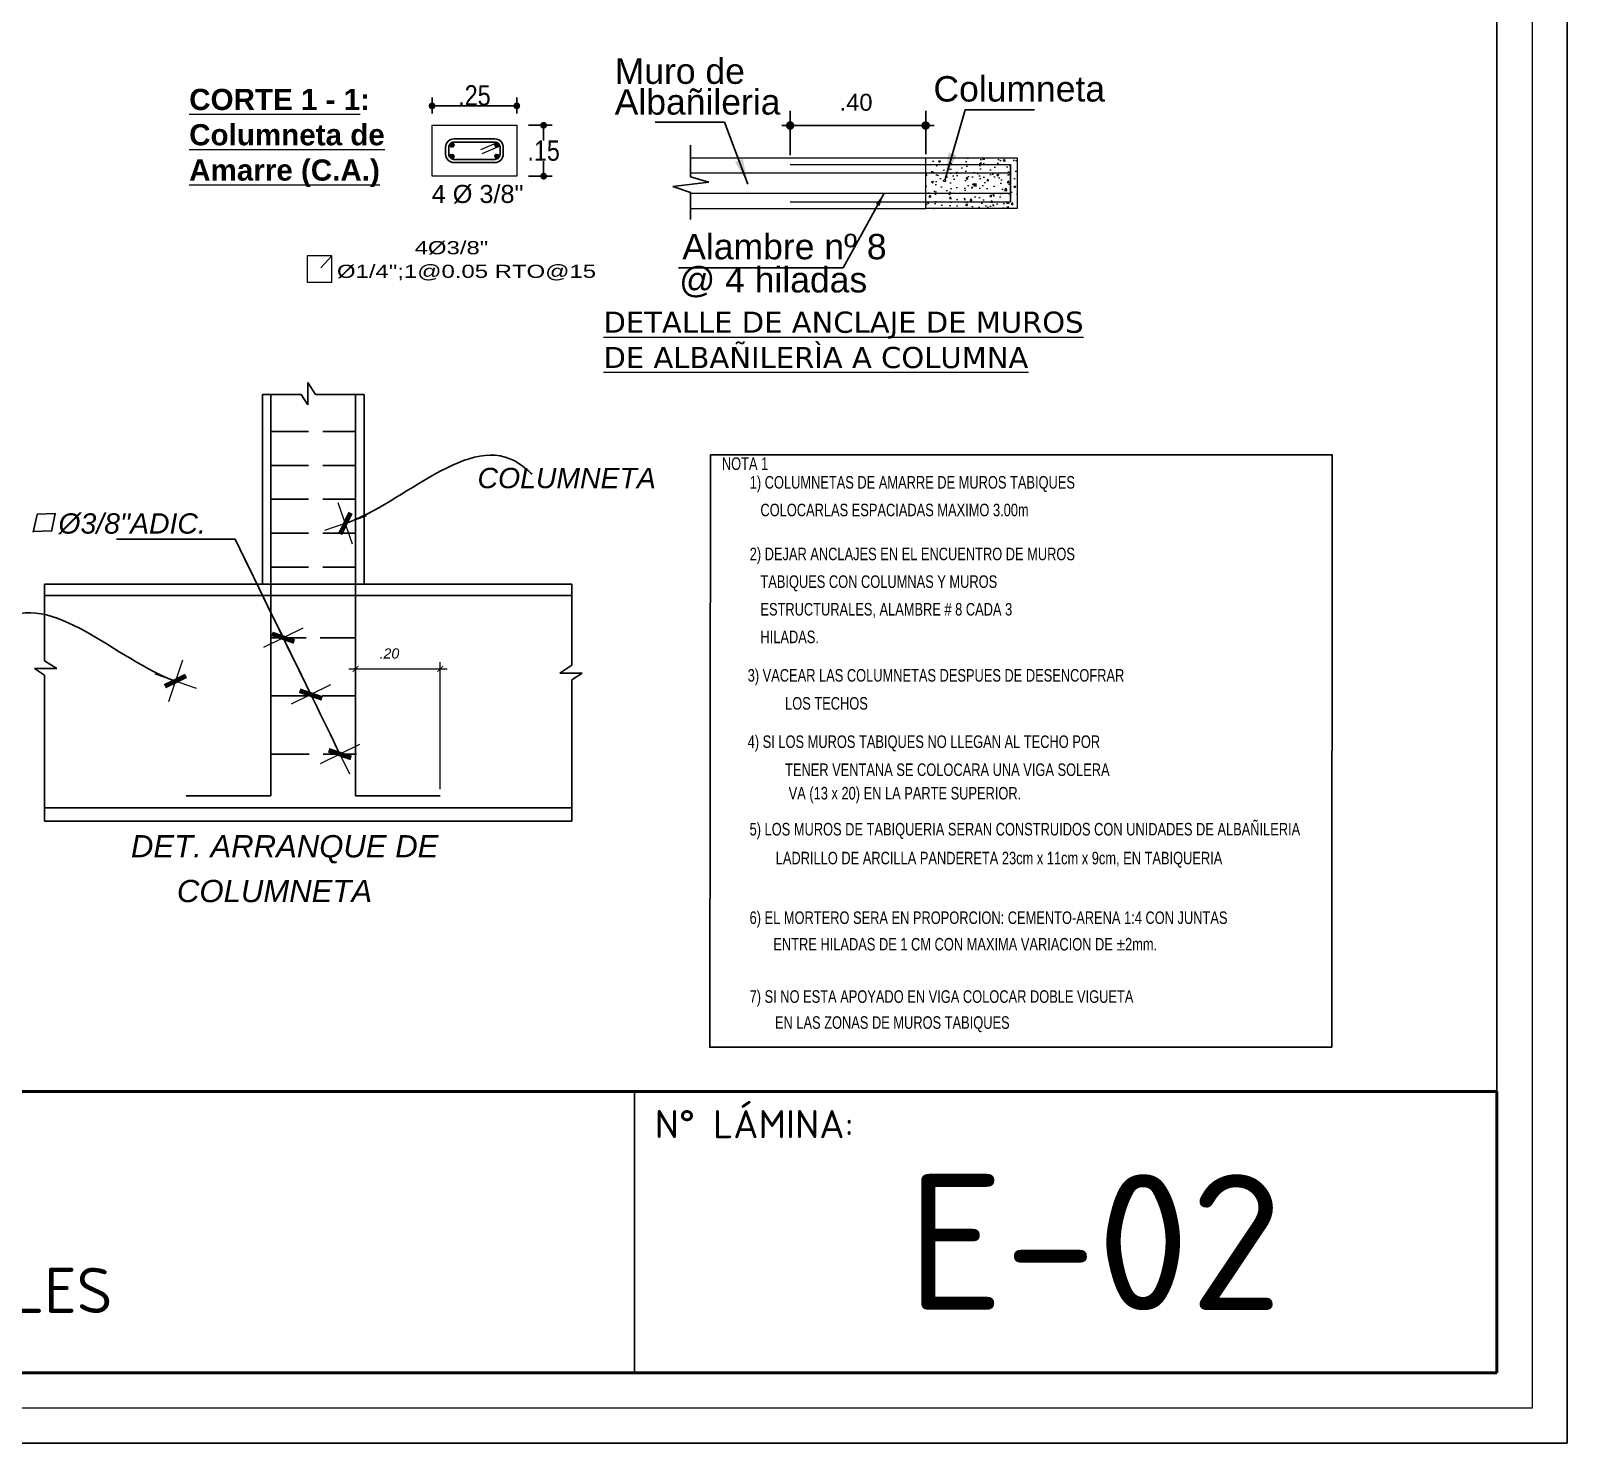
# Model space of a CAD drawing. Header units: millimetres. Extents: x 10559 to 10691, y -16579 to -16550.
# Drawn here: x 10635.7 to 10644.77, y -16579.17 to -16570.83 of the extents above; entities that cross this region are included whole.
import ezdxf

# ---------------------------------------------------------------- set-up
doc = ezdxf.new("R2010")
doc.units = ezdxf.units.MM
for name, pattern in [('ACAD_ISO02W100', [15, 12, -3]), ('CENT8', [11, 8, -1, 1, -1]), ('DASHED', [0.75, 0.5, -0.25])]:
    doc.linetypes.add(name, pattern=pattern)
for name, color, linetype in [('02', 2, 'Continuous'), ('02-CASCO', 2, 'ACAD_ISO02W100'), ('03-COLUMNAS', 1, 'Continuous'), ('08-FIERRO', 31, 'Continuous'), ('09-ESTRIBOS', 221, 'Continuous'), ('10-TITULO 1', 7, 'Continuous')]:
    doc.layers.add(name, color=color, linetype=linetype)
for name, color, linetype, lineweight in [('ACERO corrugado', 252, 'Continuous', 5), ('CONCRETO', 5, 'Continuous', 0), ('Cotas', 8, 'Continuous', 13), ('CUADROS', 9, 'Continuous', 20), ('DIM', 31, 'Continuous', 9), ('P4', 144, 'Continuous', 40), ('P6', 255, 'Continuous', 20), ('S.ANNO', 223, 'Continuous', 25), ('Textos 1_Detalles', 91, 'Continuous', 0), ('Textos 2_Elementos', 3, 'Continuous', 0)]:
    doc.layers.add(name, color=color, linetype=linetype, lineweight=lineweight)
doc.styles.add('80', font='romans.shx', dxfattribs={"width": 1.25, "oblique": 15, "height": 0.08})
doc.styles.add('A80', font='ARIALN.TTF', dxfattribs={"height": 0.12})
doc.styles.add('ARIAL', font='arial.ttf')
doc.styles.add('DAVILA 02-25', font='ariali.ttf', dxfattribs={"height": 0.06})
doc.styles.add('DAVILA 04 -25', font='ariali.ttf', dxfattribs={"height": 0.12})
doc.styles.add('Romans', font='swisscl.ttf')
doc.styles.get("Standard").update_dxf_attribs({"font": 'arial.ttf'})
doc.dimstyles.new('COTA -25 ELEV', dxfattribs={"dimtxt": 2.5, "dimasz": 0.035, "dimexe": 0.04, "dimexo": 0.04, "dimgap": 0.06, "dimtad": 1, "dimzin": 9, "dimdsep": 46, "dimtxsty": 'DAVILA 02-25', "dimblk": 'ARCHTICK', "dimcen": 0.04, "dimdle": 0.04, "dimadec": 0, "dimazin": 0, "dimtfac": 1, "dimtmove": 0, "dimatfit": 3, "dimldrblk": 'ARCHTICK', "dimfxl": 1, "dimtolj": 1, "dimlwd": 9, "dimlwe": 9, "dimarcsym": 0})
doc.dimstyles.new('COTA-PL', dxfattribs={"dimtxt": 0.1, "dimasz": 0.07, "dimexe": 0.08, "dimexo": 0.08, "dimgap": 0.08, "dimtad": 1, "dimzin": 4, "dimdsep": 46, "dimtxsty": 'Romans', "dimblk1": 'T', "dimblk2": 'T', "dimsah": 1, "dimcen": 0.08, "dimdle": 0.01, "dimclrd": 3, "dimclre": 3, "dimclrt": 7, "dimazin": 0, "dimtfac": 2.439024, "dimtofl": 0, "dimtmove": 2, "dimatfit": 3, "dimldrblk": 'T', "dimfxl": 1, "dimtolj": 1, "dimlwd": 9, "dimlwe": 9, "dimarcsym": 0})
doc.dimstyles.new('Cotas-25(50)', dxfattribs={"dimtxt": 0.12, "dimasz": 0.04, "dimexe": 0.05, "dimexo": 0.07, "dimgap": 0, "dimtad": 1, "dimtih": 1, "dimtoh": 1, "dimlfac": 0.5, "dimzin": 5, "dimdsep": 46, "dimtxsty": 'A80', "dimblk": 'DOT', "dimcen": 0.05, "dimclrd": 1, "dimclre": 1, "dimclrt": 2, "dimadec": 0, "dimazin": 0, "dimtfac": 1, "dimtofl": 0, "dimtmove": 0, "dimatfit": 3, "dimldrblk": 'DOT', "dimfxl": 1, "dimtvp": 1.333333, "dimtolj": 1, "dimtzin": 5, "dimarcsym": 0})
doc.dimstyles.new('FLECHA', dxfattribs={"dimscale": 0.5, "dimtxt": 0.08, "dimasz": 0.15, "dimexe": 0.15, "dimexo": 0.15, "dimgap": 0.05, "dimtad": 1, "dimlfac": 0.5, "dimzin": 4, "dimdsep": 46, "dimtxsty": '80', "dimcen": 1, "dimdle": 0.3, "dimclrd": 1, "dimclre": 1, "dimclrt": 3, "dimadec": 0, "dimazin": 0, "dimtfac": 1, "dimtix": 1, "dimtmove": 0, "dimatfit": 3, "dimfxl": 1, "dimtolj": 1, "dimtzin": 4, "dimarcsym": 0})
doc.dimstyles.get("Standard").update_dxf_attribs({"dimtxt": 0.18, "dimasz": 0.18, "dimexe": 0.18, "dimexo": 0.0625, "dimgap": 0.09, "dimtad": 0, "dimtih": 1, "dimtoh": 1, "dimdec": 4, "dimzin": 0, "dimdsep": 46, "dimtxsty": 'Standard', "dimcen": 0.09, "dimadec": 0, "dimazin": 0, "dimtfac": 1, "dimtdec": 4, "dimtofl": 0, "dimtmove": 0, "dimatfit": 3, "dimfxl": 1, "dimtolj": 1, "dimtzin": 0, "dimarcsym": 0})
pattern_1 = [(59.0652346, (10349.7372434, -16580.8262586), (-0.00272336624, 0.001632146232), [])]
pattern_2 = [(59.0652346, (10349.4372434, -16580.8262586), (-0.00272336624, 0.001632146232), [])]

# ---------------------------------------------------------------- blocks, each defined once
blk = doc.blocks.new('_Dot')
at = {"color": 0, "linetype": 'ByBlock', "lineweight": -2}
blk.add_line((-0.5, 0), (-1, 0), dxfattribs=at)
at = {"color": 0, "linetype": 'ByBlock', "const_width": 0.5}
blk.add_lwpolyline([(-0.25, 0, 1), (0.25, 0, 1)], format="xyb", close=True, dxfattribs=at)
blk = doc.blocks.new('*D158')
at = {"color": 1, "lineweight": -2, "transparency": 16777216}
for p, q in [((10638.643, -16571.3901), (10638.7816, -16571.3901)), ((10638.7316, -16571.4301), (10638.7316, -16571.4788)), ((10638.7316, -16571.6501), (10638.7316, -16571.6014)), ((10638.643, -16571.6901), (10638.7816, -16571.6901))]:
    blk.add_line(p, q, dxfattribs=at)
at = {"layer": 'Defpoints', "color": 0, "transparency": 16777216}
for p in [(10638.573, -16571.3901), (10638.573, -16571.6901), (10638.7316, -16571.6901)]:
    blk.add_point(p, dxfattribs=at)
at = {"color": 1, "lineweight": -2, "transparency": 16777216, "xscale": 0.04, "yscale": 0.04, "zscale": 0.04}
for p, rotation in [((10638.7316, -16571.3901), 90), ((10638.7316, -16571.6901), 270)]:
    blk.add_blockref('_Dot', p, dxfattribs=dict(at, rotation=rotation))
at = {"color": 2, "transparency": 16777216, "insert": (10638.7316, -16571.5401), "char_height": 0.12, "attachment_point": 5, "style": 'A80'}
blk.add_mtext('\\A1;.15', dxfattribs=at)
blk = doc.blocks.new('*D159')
at = {"color": 1, "lineweight": -2, "transparency": 16777216}
for p, q in [((10638.073, -16571.3201), (10638.073, -16571.2252)), ((10638.573, -16571.3201), (10638.573, -16571.2252)), ((10638.113, -16571.2752), (10638.533, -16571.2752))]:
    blk.add_line(p, q, dxfattribs=at)
at = {"layer": 'Defpoints', "color": 0, "transparency": 16777216}
for p in [(10638.573, -16571.2752), (10638.073, -16571.3901), (10638.573, -16571.3901)]:
    blk.add_point(p, dxfattribs=at)
at = {"color": 1, "lineweight": -2, "transparency": 16777216, "xscale": 0.04, "yscale": 0.04, "zscale": 0.04, "rotation": 180}
blk.add_blockref('_Dot', (10638.073, -16571.2752), dxfattribs=at)
at = {"color": 1, "lineweight": -2, "transparency": 16777216, "xscale": 0.04, "yscale": 0.04, "zscale": 0.04}
blk.add_blockref('_Dot', (10638.573, -16571.2752), dxfattribs=at)
at = {"color": 2, "transparency": 16777216, "insert": (10638.323, -16571.214), "char_height": 0.12, "attachment_point": 5, "style": 'A80'}
blk.add_mtext('\\A1;.25', dxfattribs=at)
blk = doc.blocks.new('T')
at = {"layer": 'DIM'}
for p, q in [((0, 1.85), (0, -1.85)), ((-1.85, 0), (1.85, 0))]:
    blk.add_line(p, q, dxfattribs=at)
blk.add_lwpolyline([(-0.71, -0.71, 0.4, 0.4, 0), (0.71, 0.71, 0.4, 0.4, 0)], format="xyseb", dxfattribs=at)
blk = doc.blocks.new('_ARCHTICK')
at = {"color": 0, "linetype": 'ByBlock', "const_width": 0.15}
blk.add_lwpolyline([(-0.5, -0.5), (0.5, 0.5)], dxfattribs=at)
blk = doc.blocks.new('*D160')
at = {"color": 0, "linetype": 'Continuous', "lineweight": 9, "ltscale": 0.04, "transparency": 16777216}
for p, q in [((10637.5812, -16574.5981), (10638.1612, -16574.5981)), ((10637.6212, -16575.3078), (10637.6212, -16574.5581)), ((10638.1212, -16575.3078), (10638.1212, -16574.5581))]:
    blk.add_line(p, q, dxfattribs=at)
at = {"layer": 'Defpoints', "color": 0, "linetype": 'Continuous', "ltscale": 0.04, "transparency": 16777216}
for p in [(10638.1212, -16574.5981), (10637.6212, -16575.3478), (10638.1212, -16575.3478)]:
    blk.add_point(p, dxfattribs=at)
at = {"color": 0, "linetype": 'Continuous', "lineweight": 9, "ltscale": 0.04, "transparency": 16777216, "xscale": 0.035, "yscale": 0.035, "zscale": 0.035, "rotation": 180}
blk.add_blockref('_ARCHTICK', (10637.6212, -16574.5981), dxfattribs=at)
at = {"color": 0, "linetype": 'Continuous', "lineweight": 9, "ltscale": 0.04, "transparency": 16777216, "xscale": 0.035, "yscale": 0.035, "zscale": 0.035}
blk.add_blockref('_ARCHTICK', (10638.1212, -16574.5981), dxfattribs=at)
at = {"color": 0, "linetype": 'Continuous', "ltscale": 0.04, "transparency": 16777216, "insert": (10637.8212, -16574.5075), "char_height": 0.06, "attachment_point": 5, "style": 'DAVILA 02-25'}
blk.add_mtext('\\A1;.20', dxfattribs=at)
blk = doc.blocks.new('HTRHTRHTR')
for p, q in [((4244.53, -165.78), (4244.53, 437.54)), ((4235.83, 428.85), (4235.83, -157.09)), ((3400.57, -122.31), (4235.83, -122.31)), ((4129.23, -122.31), (4129.23, -157.09)), ((4235.83, -157.09), (3400.57, -157.09)), ((3400.57, -157.09), (4235.83, -157.09)), ((4244.53, -165.78), (3391.88, -165.78))]:
    blk.add_line(p, q)
at = {"layer": 'P4', "color": 7}
for p, q in [((3400.57, -122.31), (4235.83, -122.31)), ((4235.83, -122.31), (4235.83, -157.09)), ((4235.83, -157.09), (3400.57, -157.09))]:
    blk.add_line(p, q, dxfattribs=at)
at = {"layer": 'P6', "color": 7}
for p, q in [((4240.18, 433.19), (4240.18, -161.44)), ((4240.18, -161.44), (3396.22, -161.44))]:
    blk.add_line(p, q, dxfattribs=at)
at = {"insert": (4131.75, -124.61), "char_height": 3.4774, "attachment_point": 1}
blk.add_mtext_dynamic_manual_height_columns('{\\fISOCPEUR|b0|i0|c0|p34;N° LÁMINA:}', width=41.0566, gutter_width=1.07, heights=[0], dxfattribs=at)

msp = doc.modelspace()

# ---------------------------------------------------------------- hatches: boundary and pattern name
at = {"layer": 'ACERO corrugado', "lineweight": -3}
h = msp.add_hatch(dxfattribs=at)
h.set_pattern_fill('ANSI31', color=256, scale=0.001, angle=14.065235, style=0)
h.set_pattern_definition(pattern_1)
edge = h.paths.add_edge_path()
edge.add_arc((10638.18979, -16571.50688), 0.0127, 0, 360)
h = msp.add_hatch(dxfattribs=at)
h.set_pattern_fill('ANSI31', color=256, scale=0.001, angle=14.065235, style=0)
h.set_pattern_definition(pattern_2)
edge = h.paths.add_edge_path()
edge.add_arc((10638.45625, -16571.50688), 0.0127, 180, 540, ccw=False)
h = msp.add_hatch(dxfattribs=at)
h.set_pattern_fill('ANSI31', color=256, scale=0.001, angle=14.065235, style=0)
h.set_pattern_definition(pattern_1)
edge = h.paths.add_edge_path()
edge.add_arc((10638.18979, -16571.57335), 0.0127, 0, 360, ccw=False)
h = msp.add_hatch(dxfattribs=at)
h.set_pattern_fill('ANSI31', color=256, scale=0.001, angle=14.065235, style=0)
h.set_pattern_definition(pattern_2)
edge = h.paths.add_edge_path()
edge.add_arc((10638.45625, -16571.57335), 0.0127, -180, 180)
at = {"layer": 'CONCRETO', "linetype": 'DASHED', "lineweight": 0, "ltscale": 0.8}
h = msp.add_hatch(dxfattribs=at)
h.set_pattern_fill('AR-CONC', color=256, scale=0.000666667, style=0)
h.set_pattern_definition([(50, (10517.36106, -16588.18821), (0.121456446, -0.01062606), [0.0127, -0.1397]), (355, (10517.36106, -16588.1882), (-0.02349522, 0.1273711), [0.01016, -0.11176]), (100.451, (10517.37118, -16588.18909), (0.09796167, 0.11674446), [0.01079333, -0.11872667]), (46.1842, (10517.36106, -16588.15434), (0.18071936, -0.02802822), [0.01905, -0.20955]), (96.6356, (10517.37612, -16588.15667), (0.1582695, 0.16495037), [0.01619, -0.17809]), (351.184, (10517.36106, -16588.15434), (0.15826974, 0.16495008), [0.01524, -0.16764]), (21, (10517.37799, -16588.16281), (0.10107659, -0.06817701), [0.0127, -0.1397]), (326, (10517.37799, -16588.1628), (0.04120135, 0.12279198), [0.01016, -0.11176]), (71.4514, (10517.38641, -16588.16849), (0.14227766, 0.05461524), [0.01079333, -0.11872667]), (37.5, (10517.36106, -16588.188205), (0.002059069, 0.056370026), [0, -0.110405333, 0, -0.113453333, 0, -0.112183333]), (7.5, (10517.36106, -16588.188205), (0.044546442, 0.06678705), [0, -0.064685333, 0, -0.107865333, 0, -0.042756667]), (327.5, (10517.323297, -16588.188205), (0.09039373, -0.003819163), [0, -0.042333333, 0, -0.13208, 0, -0.17526]), (317.5, (10517.30636, -16588.188205), (0.09875279, 0.016950994), [0, -0.055033333, 0, -0.087714667, 0, -0.12446])])
h.paths.add_polyline_path([(10641.52666, -16571.58135), (10640.98666, -16571.58135), (10640.98666, -16571.88135), (10641.52666, -16571.88135)])

# ---------------------------------------------------------------- linework, layer by layer
at = {"linetype": 'ByBlock'}
for p, q in [((10640.18666, -16571.56558), (10640.18666, -16571.30446)), ((10640.98666, -16571.56066), (10640.98666, -16571.30446)), ((10640.18666, -16571.39111), (10640.98666, -16571.39111))]:
    msp.add_line(p, q, dxfattribs=at)
for p, q in [((10639.59804, -16571.50689), (10639.59804, -16571.69473)), ((10639.70701, -16571.72617), (10639.59804, -16571.69473)), ((10641.48666, -16571.62135), (10641.48666, -16571.84135)), ((10639.49448, -16571.75196), (10639.70701, -16571.72617)), ((10639.59804, -16571.7862), (10639.49448, -16571.75196)), ((10639.59804, -16571.7862), (10639.59804, -16571.94557))]:
    msp.add_line(p, q)
at = {"layer": '02', "color": 3, "linetype": 'Continuous', "ltscale": 0.04}
msp.add_line((10636.91013, -16573.83263), (10636.21077, -16573.83263), dxfattribs=at)
at = {"layer": '02-CASCO', "linetype": 'Continuous', "ltscale": 0.04}
for p, q in [((10637.33922, -16572.90803), (10637.38561, -16572.97933)), ((10637.33922, -16573.03987), (10637.33922, -16572.90803)), ((10637.29984, -16572.97933), (10637.07121, -16572.97933)), ((10637.29984, -16572.97933), (10637.33922, -16573.03987)), ((10637.67121, -16572.97933), (10637.38561, -16572.97933)), ((10635.78607, -16574.09729), (10635.78607, -16574.55033)), ((10637.97121, -16574.09729), (10638.89757, -16574.09729)), ((10638.89757, -16574.09729), (10638.89757, -16574.57656)), ((10635.78607, -16574.6361), (10635.72553, -16574.59672)), ((10635.72553, -16574.59672), (10635.85737, -16574.59672)), ((10635.85737, -16574.59672), (10635.78607, -16574.55033)), ((10638.82626, -16574.62295), (10638.89757, -16574.57656)), ((10635.78607, -16574.6361), (10635.78607, -16575.49729)), ((10638.95811, -16574.62295), (10638.82626, -16574.62295)), ((10638.89757, -16574.66233), (10638.95811, -16574.62295)), ((10638.89757, -16574.66233), (10638.89757, -16575.49729)), ((10636.77121, -16575.49729), (10635.78607, -16575.49729)), ((10637.97121, -16575.49729), (10638.89757, -16575.49729)), ((10637.97121, -16575.49729), (10638.89757, -16575.49729))]:
    msp.add_line(p, q, dxfattribs=at)
at = {"layer": '02-CASCO', "linetype": 'Continuous', "ltscale": 0.15}
for p, q in [((10637.07121, -16574.09729), (10637.07121, -16572.97933)), ((10637.67121, -16574.09729), (10637.67121, -16572.97933)), ((10636.77121, -16574.09729), (10635.78607, -16574.09729)), ((10637.12121, -16574.09729), (10636.77121, -16574.09729)), ((10637.67121, -16574.09729), (10637.12121, -16574.09729)), ((10637.97121, -16574.09729), (10637.67121, -16574.09729)), ((10636.77121, -16575.49729), (10637.97121, -16575.49729))]:
    msp.add_line(p, q, dxfattribs=at)
at = {"layer": '08-FIERRO', "linetype": 'Continuous', "ltscale": 0.04}
for p, q in [((10637.12121, -16575.3478), (10637.12121, -16572.97933)), ((10637.62121, -16575.3478), (10637.62121, -16572.97933)), ((10638.89757, -16574.1644), (10635.78607, -16574.1644)), ((10637.12121, -16575.3478), (10636.62121, -16575.3478)), ((10637.62121, -16575.3478), (10638.12121, -16575.3478)), ((10635.78607, -16575.4178), (10638.89757, -16575.4178))]:
    msp.add_line(p, q, dxfattribs=at)
at = {"layer": '09-ESTRIBOS', "linetype": 'Continuous', "ltscale": 0.04}
for p, q in [((10637.34435, -16573.19729), (10637.12121, -16573.19729)), ((10637.62121, -16573.19729), (10637.428, -16573.19729)), ((10637.34435, -16573.39729), (10637.12121, -16573.39729)), ((10637.62121, -16573.39729), (10637.428, -16573.39729)), ((10637.34435, -16573.59729), (10637.12121, -16573.59729)), ((10637.62121, -16573.59729), (10637.428, -16573.59729)), ((10637.34435, -16573.79729), (10637.12121, -16573.79729)), ((10637.62121, -16573.79729), (10637.428, -16573.79729)), ((10637.34435, -16573.99729), (10637.12121, -16573.99729)), ((10637.62121, -16573.99729), (10637.428, -16573.99729)), ((10637.32874, -16574.4144), (10637.12121, -16574.4144)), ((10637.62121, -16574.4144), (10637.41239, -16574.4144)), ((10637.34098, -16574.7578), (10637.12121, -16574.7578)), ((10637.62121, -16574.7578), (10637.42464, -16574.7578)), ((10637.34711, -16575.1012), (10637.12733, -16575.1012)), ((10637.62733, -16575.1012), (10637.43076, -16575.1012))]:
    msp.add_line(p, q, dxfattribs=at)
at = {"layer": 'ACERO corrugado'}
for p, q in [((10638.45132, -16571.49518), (10638.35965, -16571.53514)), ((10638.45927, -16571.51922), (10638.3676, -16571.55918)), ((10639.59804, -16571.67135), (10641.48666, -16571.67135)), ((10640.18666, -16571.62135), (10641.48666, -16571.62135)), ((10639.59804, -16571.79135), (10641.48666, -16571.79135)), ((10640.18666, -16571.84135), (10641.48666, -16571.84135))]:
    msp.add_line(p, q, dxfattribs=at)
at = {"layer": 'ACERO corrugado', "lineweight": -3}
for points in [[(10638.20202, -16571.61012), (10638.44402, -16571.61012, 0.4142136), (10638.49302, -16571.56112), (10638.49302, -16571.51912, 0.4142136), (10638.44402, -16571.47012), (10638.20202, -16571.47012, 0.4142136), (10638.15302, -16571.51912), (10638.15302, -16571.56112, 0.4142136)], [(10638.20202, -16571.59112), (10638.44402, -16571.59112, 0.4142136), (10638.47402, -16571.56112), (10638.47402, -16571.51912, 0.4142136), (10638.44402, -16571.48912), (10638.20202, -16571.48912, 0.4142136), (10638.17202, -16571.51912), (10638.17202, -16571.56112, 0.4142136)]]:
    msp.add_lwpolyline(points, format="xyb", close=True, dxfattribs=at)
at = {"layer": 'ACERO corrugado'}
for centre in [(10638.18979, -16571.50688), (10638.45625, -16571.50688), (10638.18979, -16571.57335), (10638.45625, -16571.57335)]:
    msp.add_circle(centre, 0.0127, dxfattribs=at)
at = {"layer": 'CONCRETO'}
for p, q in [((10639.59804, -16571.58135), (10640.98666, -16571.58135)), ((10640.98666, -16571.58135), (10641.52666, -16571.58135)), ((10640.98666, -16571.88135), (10640.98666, -16571.58135)), ((10641.52666, -16571.58135), (10641.52666, -16571.88135)), ((10639.59804, -16571.88135), (10640.98666, -16571.88135)), ((10641.52666, -16571.88135), (10640.98666, -16571.88135))]:
    msp.add_line(p, q, dxfattribs=at)
msp.add_lwpolyline([(10638.07302, -16571.69012), (10638.07302, -16571.39012), (10638.57302, -16571.39012), (10638.57302, -16571.69012)], close=True, dxfattribs=at)
at = {"layer": 'S.ANNO', "color": 2}
msp.add_lwpolyline([(10639.71578, -16573.33569), (10643.38709, -16573.33569), (10643.38346, -16576.83085), (10639.71215, -16576.83085)], close=True, dxfattribs=at)
at = {"layer": 'Textos 1_Detalles', "color": 3}
msp.add_lwpolyline([(10637.3361, -16572.31542), (10637.48136, -16572.31542), (10637.48136, -16572.15957), (10637.3361, -16572.15957)], close=True, dxfattribs=at)
msp.add_lwpolyline([(10637.48136, -16572.15957), (10637.41588, -16572.23214)], dxfattribs=at)

# ---------------------------------------------------------------- block references
at = {"color": 251, "lineweight": 60, "xscale": 0.04776345228451045, "yscale": 0.04776345228451045, "zscale": 0.04776345228451045}
msp.add_blockref('HTRHTRHTR', (10442.04067, -16571.25012), dxfattribs=at)
at = {"color": 1, "linetype": 'ByBlock', "xscale": 0.0500000000000114, "yscale": 0.0500000000000114, "zscale": 0.0500000000000114}
msp.add_blockref('_Dot', (10640.18666, -16571.39111), dxfattribs=at)
at = {"color": 1, "linetype": 'ByBlock', "xscale": 0.0500000000000114, "yscale": 0.0500000000000114, "zscale": 0.0500000000000114, "rotation": 180}
msp.add_blockref('_Dot', (10640.98666, -16571.39111), dxfattribs=at)

# ---------------------------------------------------------------- texts
msp.add_text('.40', height=0.1).set_placement((10640.47873, -16571.30418))
at = {"linetype": 'Continuous', "ltscale": 0.04}
for s, height, style, p in [('COLUMNETA', 0.12, 'DAVILA 02-25', (10638.34133, -16573.5317)), ('Ø3/8"ADIC.', 0.12, 'DAVILA 02-25', (10635.86738, -16573.79992)), ('DET. ARRANQUE DE', 0.1313903, 'DAVILA 04 -25', (10636.2953, -16575.71062)), ('COLUMNETA', 0.13139, 'DAVILA 04 -25', (10636.56687, -16575.97481))]:
    msp.add_text(s, height=height, dxfattribs=dict(at, style=style)).set_placement(p)
at = {"attachment_point": 1}
for s, width, insert, char_height in [('{\\fISOCPEUR|b1|i0|c0|p34;E-02}', 0.5413358, (10640.87423, -16577.58069), 0.8021917), ('\\pxqc;{\\fISOCPEUR|b0|i0|c0|p34;ALIGERADOS Y DETALLES}', 10.4764216, (10628.79068, -16578.13233), 0.2673972)]:
    msp.add_mtext_dynamic_manual_height_columns(s, width=width, gutter_width=0.05502, heights=[0], dxfattribs=dict(at, insert=insert, char_height=char_height))
at = {"layer": '10-TITULO 1', "linetype": 'Continuous', "ltscale": 0.04, "style": '80', "oblique": 12}
for p in [(10635.70067, -16573.79215), (10635.80803, -16573.78755)]:
    msp.add_text('I', height=0.10572, dxfattribs=at).set_placement(p)
for p in [(10635.7371, -16573.66662), (10635.71406, -16573.77019)]:
    msp.add_text('I', height=0.10572, rotation=284.026306, dxfattribs=at).set_placement(p)
at = {"layer": 'CUADROS', "char_height": 0.125, "style": 'ARIAL'}
for s, insert, width, attachment_point in [('\\A1;{\\fArial|b1|i0|c0|p34;\\LCORTE 1 - 1\\l:\\L\\PColumneta de Amarre (C.A.)}', (10636.63924, -16571.75424), 1.3100012, 7), ('{\\fVerdana|b0|i0|c0|p34;\\LDETALLE DE ANCLAJE DE MUROS DE ALBAÑILERÌA A COLUMNA}', (10639.08479, -16572.4894), 3.1104669, 1)]:
    msp.add_mtext(s, dxfattribs=dict(at, insert=insert, width=width, attachment_point=attachment_point))
at = {"layer": 'S.ANNO', "style": 'Romans'}
for s, height, p in [('NOTA 1', 0.073927, (10639.78361, -16573.42392)), ('1) COLUMNETAS DE AMARRE DE MUROS TABIQUES ', 0.0739269, (10639.94799, -16573.53409)), ('   COLOCARLAS ESPACIADAS MAXIMO 3.00m', 0.0739269, (10639.94799, -16573.69732)), ('2) DEJAR ANCLAJES EN EL ENCUENTRO DE MUROS', 0.0739269, (10639.94799, -16573.9568)), ('   TABIQUES CON COLUMNAS Y MUROS', 0.0739269, (10639.94799, -16574.12002)), ('   ESTRUCTURALES, ALAMBRE # 8 CADA 3', 0.0739269, (10639.94799, -16574.28325)), ('   HILADAS.', 0.0739269, (10639.94799, -16574.44647)), ('3) VACEAR LAS COLUMNETAS DESPUES DE DESENCOFRAR ', 0.0739269, (10639.93611, -16574.67315)), ('LOS TECHOS', 0.073927, (10640.15679, -16574.83847)), ('4) SI LOS MUROS TABIQUES NO LLEGAN AL TECHO POR ', 0.0739269, (10639.93611, -16575.06486)), ('TENER VENTANA SE COLOCARA UNA VIGA SOLERA ', 0.0739269, (10640.15679, -16575.23017)), (' VA (13 x 20) EN LA PARTE SUPERIOR.', 0.0739269, (10640.15679, -16575.3689)), ('5) LOS MUROS DE TABIQUERIA SERAN CONSTRUIDOS CON UNIDADES DE ALBAÑILERIA', 0.0739269, (10639.94726, -16575.58121)), ('LADRILLO DE ARCILLA PANDERETA 23cm x 11cm x 9cm, EN TABIQUERIA', 0.0739269, (10640.10165, -16575.75165)), ('6) EL MORTERO SERA EN PROPORCION: CEMENTO-ARENA 1:4 CON JUNTAS', 0.0739269, (10639.94726, -16576.1035)), ('ENTRE HILADAS DE 1 CM CON MAXIMA VARIACION DE %%P2mm.', 0.0739269, (10640.08767, -16576.26017)), ('7) SI NO ESTA APOYADO EN VIGA COLOCAR DOBLE VIGUETA ', 0.0739269, (10639.94726, -16576.56892)), (' EN LAS ZONAS DE MUROS TABIQUES', 0.0739269, (10640.07584, -16576.72232))]:
    msp.add_text(s, height=height, dxfattribs=at).set_placement(p)
at = {"layer": 'Textos 1_Detalles', "linetype": 'CENT8', "lineweight": 0, "ltscale": 0.1, "style": 'ARIAL'}
for s, p in [('Alambre nº 8', (10639.54985, -16572.18074)), ('@ 4 hiladas', (10639.53185, -16572.37636))]:
    msp.add_text(s, height=0.15, dxfattribs=at).set_placement(p)
at = {"layer": 'Textos 1_Detalles', "color": 3, "style": 'ARIAL', "width": 1.3}
for s, height, p in [('4%%C3/8"', 0.077736, (10637.9699, -16572.15107)), ('        %%C1/4";1@0.05 RTO@15', 0.0777357, (10637.19775, -16572.29049))]:
    msp.add_text(s, height=height, dxfattribs=at).set_placement(p)
at = {"layer": 'Textos 1_Detalles', "insert": (10638.07093, -16571.74161), "char_height": 0.106667, "attachment_point": 1, "style": 'ARIAL'}
msp.add_mtext('4 Ø 3/8"', dxfattribs=at)
at = {"layer": 'Textos 2_Elementos', "linetype": 'CENT8', "lineweight": 0, "ltscale": 0.1, "style": 'ARIAL'}
for s, p in [('Muro de ', (10639.15108, -16571.14541)), ('Columneta', (10641.03244, -16571.24973)), ('Albañileria', (10639.15108, -16571.32688))]:
    msp.add_text(s, height=0.15, dxfattribs=at).set_placement(p)

# ---------------------------------------------------------------- dimensions: what is measured, and where the dimension line sits
dim = msp.add_linear_dim(base=(10638.57302, -16571.27522), p1=(10638.07302, -16571.39012), p2=(10638.57302, -16571.39012), dimstyle='Cotas-25(50)')
dim.commit()
dim.dimension.update_dxf_attribs({"geometry": '*D159', "text_midpoint": (10638.32302, -16571.27522), "dimtype": 160})
dim = msp.add_linear_dim(base=(10638.73158, -16571.69012), p1=(10638.57302, -16571.39012), p2=(10638.57302, -16571.69012), angle=90, dimstyle='Cotas-25(50)')
dim.commit()
dim.dimension.update_dxf_attribs({"geometry": '*D158', "text_midpoint": (10638.73158, -16571.54012), "dimtype": 160})
at = {"linetype": 'Continuous', "ltscale": 0.04}
dim = msp.add_linear_dim(base=(10638.12121, -16574.59815), p1=(10637.62121, -16575.3478), p2=(10638.12121, -16575.3478), text='.20', dimstyle='COTA -25 ELEV', dxfattribs=at)
dim.commit()
dim.dimension.update_dxf_attribs({"geometry": '*D160', "text_midpoint": (10637.82121, -16574.59815), "dimtype": 160})

# ---------------------------------------------------------------- leaders
at = {"layer": '03-COLUMNAS', "linetype": 'Continuous', "ltscale": 0.04, "path_type": 1}
for points, override in [([(10637.56106, -16573.73969), (10638.58781, -16573.38766), (10638.66443, -16573.44888)], {"dimtad": 0}), ([(10637.35756, -16574.74971), (10636.91013, -16573.83263)], {"dimgap": 0.08, "dimtad": 0}), ([(10637.52905, -16575.1012), (10636.91013, -16573.83263)], {"dimgap": 0.08, "dimtad": 0}), ([(10637.19397, -16574.4144), (10636.91013, -16573.83263)], {"dimgap": 0.08, "dimtad": 0}), ([(10636.55815, -16574.67007), (10635.5314, -16574.31804), (10635.45478, -16574.37926)], {"dimtad": 0})]:
    msp.add_leader(points, dimstyle='COTA-PL', override=override, dxfattribs=at)
at = {"layer": 'Cotas', "ltscale": 0.02}
for points in [[(10641.10346, -16571.70284), (10641.22004, -16571.29919), (10641.6281, -16571.29919)], [(10639.93777, -16571.7367), (10639.79873, -16571.37102), (10639.39067, -16571.37102)]]:
    msp.add_leader(points, dimstyle='Standard', override={"dimasz": 0.15}, dxfattribs=at)
at = {"layer": 'Textos 1_Detalles'}
msp.add_leader([(10640.73947, -16571.79485), (10640.50008, -16572.23092), (10639.52786, -16572.23092)], dimstyle='FLECHA', dxfattribs=at)

doc.saveas('drawing.dxf')
